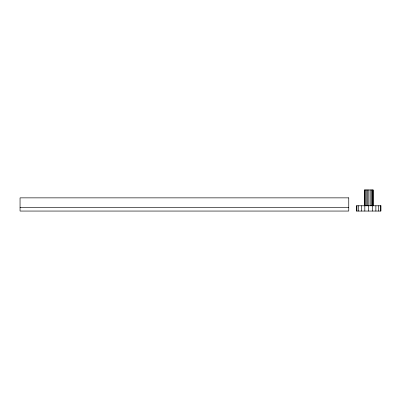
<?xml version="1.0" encoding="UTF-8"?>
<svg xmlns="http://www.w3.org/2000/svg" width="401" height="401" viewBox="0 0 401 401"><rect width="100%" height="100%" fill="white"/><g stroke="black" fill="none" stroke-linecap="round" stroke-linejoin="round"><path stroke-width="0.6" d="M20.05 207.538L348.75 207.538M380.348 205.778L380.348 211.056M378.599 205.778L378.599 211.056M375.872 205.778L375.872 211.056M373.206 205.778L373.206 189.944L364.409 189.944L364.409 205.778M372.995 189.944L372.995 205.778M372.439 205.778L372.439 211.056M372.369 189.944L372.369 205.778M371.396 189.944L371.396 205.778M370.168 189.944L370.168 205.778M368.81 189.944L368.81 205.778M368.634 205.778L368.634 211.056M367.451 189.944L367.451 205.778M366.223 189.944L366.223 205.778M365.251 189.944L365.251 205.778M364.825 205.778L364.825 211.056M364.624 189.944L364.624 205.778M361.391 205.778L361.391 211.056M358.664 205.778L358.664 211.056M356.915 205.778L356.915 211.056M348.75 197.858L20.05 197.858L20.05 211.056L348.75 211.056L348.75 197.858M380.95 205.778L356.314 205.778L356.314 211.056L380.95 211.056L380.95 205.778"/></g></svg>
